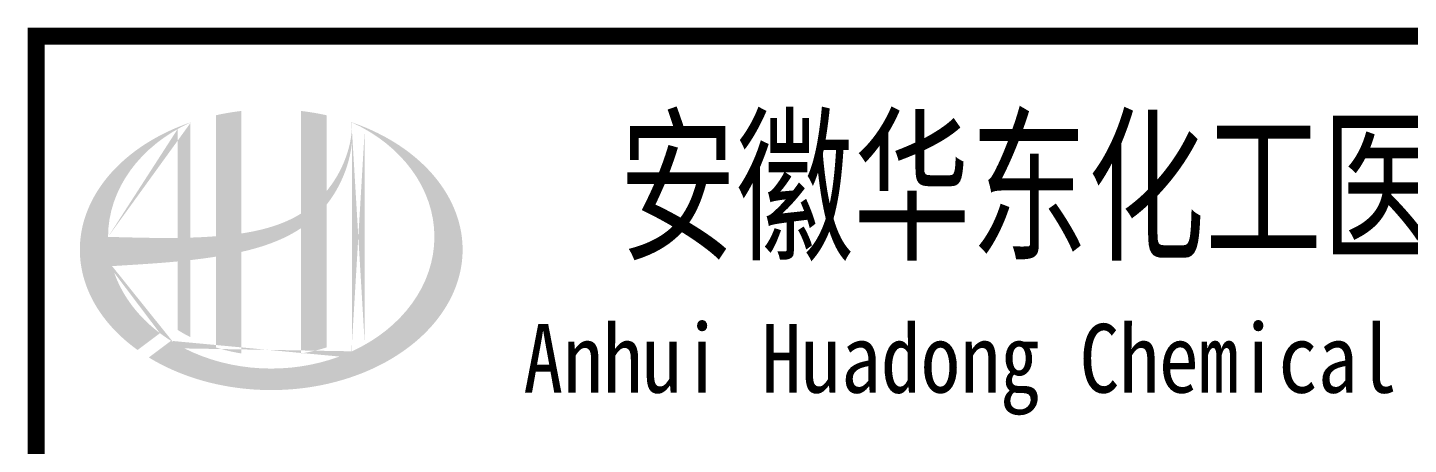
# Model space of a CAD drawing. Extents: x 5279878 to 5976284, y -275259 to -27697.
# Drawn here: x 5679441 to 5685068, y -164695 to -162997 of the extents above; entities that cross this region are included whole.
import ezdxf
from ezdxf.enums import TextEntityAlignment as Align

# ---------------------------------------------------------------- set-up
doc = ezdxf.new("R2010")
doc.units = 0
doc.header["$LTSCALE"] = 1000
doc.header["$MEASUREMENT"] = 0
doc.layers.get('0').update_dxf_attribs({"linetype": 'CONTINUOUS'})
doc.styles.add('ECEC_TQ_S', font='')
doc.styles.get('ECEC_TQ_S').set_extended_font_data('SimSun')

msp = doc.modelspace()

# ---------------------------------------------------------------- hatches: boundary and pattern name
h = msp.add_hatch(color=256)
edge = h.paths.add_edge_path()
edge.add_spline(control_points=[(5680312.6, -163910.4), (5680318.7, -163909), (5680324.8, -163907.6), (5680373.9, -163895.7), (5680416.4, -163882.7), (5680491.4, -163851.6), (5680524.4, -163834.6), (5680555.2, -163814)], knot_values=[61.629012, 61.629012, 61.629012, 61.629012, 63.330431, 63.330431, 75.353634, 75.353634, 85.398649, 85.398649, 85.398649, 85.398649], degree=3, periodic=0)
edge.add_line((5680555.2, -163814), (5680555.2, -164324.3))
edge.add_spline(control_points=[(5680555.2, -164324.3), (5680572.4, -164321.5), (5680589.4, -164318.2), (5680624.1, -164310.1), (5680641.9, -164305.3), (5680659.2, -164299.8)], knot_values=[4.908456, 4.908456, 4.908456, 4.908456, 4.992821, 4.992821, 5.083034, 5.083034, 5.083034, 5.083034], degree=3, periodic=0)
edge.add_line((5680659.2, -164299.8), (5680659.2, -163718.4))
edge.add_spline(control_points=[(5680659.2, -163718.4), (5680667.9, -163707.5), (5680676.1, -163696.1), (5680702.2, -163656.5), (5680717.8, -163626.5), (5680747.1, -163553.7), (5680758.3, -163509.9), (5680763, -163464.6), (5680763.1, -163463.3), (5680763.2, -163462.1)], knot_values=[97.991744, 97.991744, 97.991744, 97.991744, 101.64219, 101.64219, 110.337975, 110.337975, 121.934322, 121.934322, 122.270691, 122.270691, 122.270691, 122.270691], degree=3, periodic=0)
edge.add_line((5680763.2, -163462.1), (5680763.2, -163391.6))
edge.add_spline(control_points=[(5680763.2, -163391.6), (5680763.1, -163399.3), (5680762.8, -163407), (5680762.2, -163414.7)], knot_values=[126.194075, 126.194075, 126.194075, 126.194075, 128.396762, 128.396762, 128.396762, 128.396762], degree=3, periodic=0)
edge.add_spline(control_points=[(5680762.2, -163414.7), (5680761.8, -163420.9), (5680761.1, -163427.1), (5680760.4, -163433.3)], knot_values=[124.417049, 124.417049, 124.417049, 124.417049, 126.194075, 126.194075, 126.194075, 126.194075], degree=3, periodic=0)
edge.add_spline(control_points=[(5680760.4, -163433.3), (5680759.2, -163442.4), (5680757.7, -163451.5), (5680756, -163460.6)], knot_values=[121.80529, 121.80529, 121.80529, 121.80529, 124.417049, 124.417049, 124.417049, 124.417049], degree=3, periodic=0)
edge.add_spline(control_points=[(5680756, -163460.6), (5680753.6, -163472.8), (5680750.6, -163484.9), (5680747.2, -163496.9)], knot_values=[118.31574, 118.31574, 118.31574, 118.31574, 121.80529, 121.80529, 121.80529, 121.80529], degree=3, periodic=0)
edge.add_spline(control_points=[(5680747.2, -163496.9), (5680743.6, -163509), (5680739.6, -163521.1), (5680735, -163532.9)], knot_values=[114.795988, 114.795988, 114.795988, 114.795988, 118.31574, 118.31574, 118.31574, 118.31574], degree=3, periodic=0)
edge.add_spline(control_points=[(5680735, -163532.9), (5680730.6, -163544.6), (5680725.6, -163556.1), (5680720.2, -163567.5)], knot_values=[111.329641, 111.329641, 111.329641, 111.329641, 114.795988, 114.795988, 114.795988, 114.795988], degree=3, periodic=0)
edge.add_spline(control_points=[(5680720.2, -163567.5), (5680714.6, -163579), (5680708.6, -163590.4), (5680702.2, -163601.5)], knot_values=[107.79529, 107.79529, 107.79529, 107.79529, 111.329641, 111.329641, 111.329641, 111.329641], degree=3, periodic=0)
edge.add_spline(control_points=[(5680702.2, -163601.5), (5680695.9, -163612.3), (5680689.1, -163622.8), (5680682, -163633.1)], knot_values=[104.343579, 104.343579, 104.343579, 104.343579, 107.79529, 107.79529, 107.79529, 107.79529], degree=3, periodic=0)
edge.add_spline(control_points=[(5680682, -163633.1), (5680674.8, -163643.5), (5680667.2, -163653.5), (5680659.2, -163663.2)], knot_values=[100.8507, 100.8507, 100.8507, 100.8507, 104.343579, 104.343579, 104.343579, 104.343579], degree=3, periodic=0)
edge.add_line((5680659.2, -163663.2), (5680659.2, -163354))
edge.add_spline(control_points=[(5680659.2, -163354), (5680625.2, -163346.4), (5680590.4, -163340.5), (5680555.2, -163336.4)], knot_values=[4.423999, 4.423999, 4.423999, 4.423999, 4.558741, 4.558741, 4.558741, 4.558741], degree=3, periodic=0)
edge.add_line((5680555.2, -163336.4), (5680555.2, -163754.6))
edge.add_spline(control_points=[(5680555.2, -163754.6), (5680483.3, -163799.1), (5680399.1, -163822.3), (5680312.6, -163835.4)], knot_values=[63.246215, 63.246215, 63.246215, 63.246215, 87.689124, 87.689124, 87.689124, 87.689124], degree=3, periodic=0)
edge.add_line((5680312.6, -163835.4), (5680312.6, -163336.4))
edge.add_spline(control_points=[(5680312.6, -163336.4), (5680277.4, -163340.5), (5680242.6, -163346.4), (5680208.6, -163354)], knot_values=[4.866038, 4.866038, 4.866038, 4.866038, 5.000777, 5.000777, 5.000777, 5.000777], degree=3, periodic=0)
edge.add_line((5680208.6, -163354), (5680208.6, -163846.8))
edge.add_spline(control_points=[(5680208.6, -163846.8), (5680206.9, -163846.9), (5680171.9, -163849.6), (5680137.3, -163851.3), (5680104.6, -163852.3)], knot_values=[43.657356, 43.657356, 43.657356, 43.657356, 44.134253, 53.497092, 53.497092, 53.497092, 53.497092], degree=3, periodic=0)
edge.add_line((5680104.6, -163852.3), (5680104.6, -163383.2))
edge.add_spline(control_points=[(5680104.6, -163383.2), (5680087.5, -163389.1), (5680070.8, -163395.4), (5680054.4, -163402.1)], knot_values=[5.14157, 5.14157, 5.14157, 5.14157, 5.212921, 5.212921, 5.212921, 5.212921], degree=3, periodic=0)
edge.add_spline(control_points=[(5680054.4, -163402.1), (5680047.5, -163404.9), (5680040.6, -163407.8), (5680008.4, -163422), (5679983.8, -163434.3), (5679960.4, -163447.5)], knot_values=[5.212921, 5.212921, 5.212921, 5.212921, 5.24296, 5.24296, 5.355623, 5.355623, 5.355623, 5.355623], degree=3, periodic=0)
edge.add_spline(control_points=[(5679960.4, -163447.5), (5679945.5, -163455.8), (5679931, -163464.6), (5679917, -163473.7)], knot_values=[5.355623, 5.355623, 5.355623, 5.355623, 5.426974, 5.426974, 5.426974, 5.426974], degree=3, periodic=0)
edge.add_spline(control_points=[(5679917, -163473.7), (5679909.6, -163478.5), (5679902.4, -163483.4), (5679888.9, -163492.9), (5679882.6, -163497.4), (5679876.5, -163502)], knot_values=[5.426974, 5.426974, 5.426974, 5.426974, 5.464765, 5.464765, 5.498325, 5.498325, 5.498325, 5.498325], degree=3, periodic=0)
edge.add_spline(control_points=[(5679876.5, -163502), (5679850.4, -163521.6), (5679826.3, -163542.5), (5679804.5, -163564.4)], knot_values=[5.498325, 5.498325, 5.498325, 5.498325, 5.641027, 5.641027, 5.641027, 5.641027], degree=3, periodic=0)
edge.add_spline(control_points=[(5679804.5, -163564.4), (5679797.5, -163571.4), (5679790.7, -163578.5), (5679770.2, -163601.1), (5679757.4, -163617), (5679745.6, -163633.2)], knot_values=[5.641027, 5.641027, 5.641027, 5.641027, 5.686569, 5.686569, 5.783729, 5.783729, 5.783729, 5.783729], degree=3, periodic=0)
edge.add_spline(control_points=[(5679745.6, -163633.2), (5679730.5, -163653.9), (5679717.2, -163675.3), (5679704, -163700.3), (5679702.4, -163703.5), (5679700.9, -163706.6)], knot_values=[5.783729, 5.783729, 5.783729, 5.783729, 5.908374, 5.908374, 5.92643, 5.92643, 5.92643, 5.92643], degree=3, periodic=0)
edge.add_spline(control_points=[(5679700.9, -163706.6), (5679688.4, -163731.8), (5679678.4, -163757.4), (5679670.8, -163783.4)], knot_values=[5.92643, 5.92643, 5.92643, 5.92643, 6.069132, 6.069132, 6.069132, 6.069132], degree=3, periodic=0)
edge.add_spline(control_points=[(5679670.8, -163783.4), (5679667.6, -163794.5), (5679664.9, -163805.6), (5679659.5, -163831.8), (5679657.2, -163846.8), (5679655.8, -163861.9)], knot_values=[6.069132, 6.069132, 6.069132, 6.069132, 6.130179, 6.130179, 6.211834, 6.211834, 6.211834, 6.211834], degree=3, periodic=0)
edge.add_spline(control_points=[(5679655.8, -163861.9), (5679654.5, -163875), (5679653.9, -163888.2), (5679653.9, -163901.4)], knot_values=[6.211834, 6.211834, 6.211834, 6.211834, 6.283185, 6.283185, 6.283185, 6.283185], degree=3, periodic=0)
edge.add_spline(control_points=[(5679653.9, -163901.4), (5679653.9, -163910.8), (5679654.2, -163920.1), (5679654.8, -163929.4)], knot_values=[6.283185, 6.283185, 6.283185, 6.283185, 6.333655, 6.333655, 6.333655, 6.333655], degree=3, periodic=0)
edge.add_spline(control_points=[(5679654.8, -163929.4), (5679656.1, -163948.1), (5679658.6, -163966.7), (5679662.4, -163985.2)], knot_values=[6.333655, 6.333655, 6.333655, 6.333655, 6.434594, 6.434594, 6.434594, 6.434594], degree=3, periodic=0)
edge.add_spline(control_points=[(5679662.4, -163985.2), (5679662.6, -163986.4), (5679662.9, -163987.6), (5679666.8, -164006.1), (5679671.6, -164023.3), (5679677.4, -164040.3)], knot_values=[6.434594, 6.434594, 6.434594, 6.434594, 6.441278, 6.441278, 6.535532, 6.535532, 6.535532, 6.535532], degree=3, periodic=0)
edge.add_spline(control_points=[(5679677.4, -164040.3), (5679683.7, -164058.6), (5679691.2, -164076.6), (5679699.9, -164094.4)], knot_values=[6.535532, 6.535532, 6.535532, 6.535532, 6.636471, 6.636471, 6.636471, 6.636471], degree=3, periodic=0)
edge.add_spline(control_points=[(5679699.9, -164094.4), (5679702.1, -164098.9), (5679704.4, -164103.3), (5679713.8, -164121), (5679721.5, -164134), (5679729.8, -164146.8)], knot_values=[6.636471, 6.636471, 6.636471, 6.636471, 6.661894, 6.661894, 6.73741, 6.73741, 6.73741, 6.73741], degree=3, periodic=0)
edge.add_spline(control_points=[(5679729.8, -164146.8), (5679741, -164164), (5679753.4, -164180.8), (5679766.9, -164197.2)], knot_values=[6.73741, 6.73741, 6.73741, 6.73741, 6.838349, 6.838349, 6.838349, 6.838349], degree=3, periodic=0)
edge.add_spline(control_points=[(5679766.9, -164197.2), (5679772.8, -164204.3), (5679779, -164211.4), (5679793.5, -164227.4), (5679802.1, -164236.2), (5679810.9, -164244.8)], knot_values=[6.838349, 6.838349, 6.838349, 6.838349, 6.88251, 6.88251, 6.939288, 6.939288, 6.939288, 6.939288], degree=3, periodic=0)
edge.add_spline(control_points=[(5679810.9, -164244.8), (5679826.7, -164260.2), (5679843.6, -164275), (5679861.5, -164289.2)], knot_values=[6.939288, 6.939288, 6.939288, 6.939288, 7.040227, 7.040227, 7.040227, 7.040227], degree=3, periodic=0)
edge.add_spline(control_points=[(5679861.5, -164289.2), (5679870.4, -164296.3), (5679879.6, -164303.3), (5679889.1, -164310.1)], knot_values=[7.040227, 7.040227, 7.040227, 7.040227, 7.090696, 7.090696, 7.090696, 7.090696], degree=3, periodic=0)
edge.add_line((5679889.1, -164310.1), (5679980.2, -164241.7))
edge.add_ellipse((5680433.9, -163849.4), major_axis=(665, 0), ratio=0.806676, start_angle=192.819, end_angle=226.9853, ccw=False)
edge.add_spline(control_points=[(5679785.4, -163968.5), (5679809.5, -163967), (5679833.6, -163965.5), (5679922.2, -163960), (5679987.1, -163955.7), (5680052.6, -163949.4)], knot_values=[11.398263, 11.398263, 11.398263, 11.398263, 18.40729, 18.40729, 37.18094, 37.18094, 37.18094, 37.18094], degree=3, periodic=0)
edge.add_line((5680052.6, -163949.4), (5680052.6, -164228.4))
edge.add_spline(control_points=[(5680052.6, -164228.4), (5680056.1, -164230.7), (5680059.7, -164232.9), (5680076.7, -164243.1), (5680090.4, -164250.6), (5680104.6, -164257.8)], knot_values=[4.049945, 4.049945, 4.049945, 4.049945, 4.072021, 4.072021, 4.153257, 4.153257, 4.153257, 4.153257], degree=3, periodic=0)
edge.add_line((5680104.6, -164257.8), (5680104.6, -163943.9))
edge.add_spline(control_points=[(5680104.6, -163943.9), (5680136.8, -163940.2), (5680169.1, -163936), (5680204, -163930.6), (5680206.3, -163930.3), (5680208.6, -163929.9)], knot_values=[42.135009, 42.135009, 42.135009, 42.135009, 51.307228, 51.307228, 51.948574, 51.948574, 51.948574, 51.948574], degree=3, periodic=0)
edge.add_line((5680208.6, -163929.9), (5680208.6, -164299.8))
edge.add_spline(control_points=[(5680208.6, -164299.8), (5680242.2, -164310.4), (5680277, -164318.6), (5680312.6, -164324.3)], knot_values=[4.34174, 4.34174, 4.34174, 4.34174, 4.516316, 4.516316, 4.516316, 4.516316], degree=3, periodic=0)
edge.add_line((5680312.6, -164324.3), (5680312.6, -163910.4))
edge = h.paths.add_edge_path(flags=16)
edge.add_ellipse((5680433.9, -163849.4), major_axis=(665, 0), ratio=0.806676, start_angle=124.9875, end_angle=179.999, ccw=False)
edge.add_line((5680052.6, -163409.9), (5680052.6, -163853.5))
edge.add_spline(control_points=[(5680052.6, -163853.5), (5679957.2, -163854.8), (5679863.2, -163851.8), (5679768.9, -163849.4)], knot_values=[11.27373, 11.27373, 11.27373, 11.27373, 38.687513, 38.687513, 38.687513, 38.687513], degree=3, periodic=0)
edge = h.paths.add_edge_path()
edge.add_spline(control_points=[(5679935.1, -164340.6), (5679966.1, -164359.6), (5679999.2, -164376.8), (5680083.9, -164414.1), (5680137.2, -164431.9), (5680247.9, -164458.5), (5680305.3, -164467.2), (5680421.5, -164475), (5680480.2, -164474), (5680595.7, -164462.6), (5680652.6, -164452), (5680761.6, -164422), (5680813.8, -164402.4), (5680910.7, -164355.6), (5680955.4, -164328.2), (5681035.4, -164267.3), (5681070.6, -164233.7), (5681129.9, -164162.2), (5681154, -164124.3), (5681190.4, -164046.2), (5681202.7, -164006), (5681215.2, -163924.8), (5681215.5, -163883.8), (5681204.1, -163802.3), (5681192.2, -163761.8), (5681156.6, -163683.1), (5681132.9, -163644.9), (5681074, -163572.7), (5681039, -163538.8), (5680959.2, -163477.1), (5680914.4, -163449.4), (5680833.2, -163409.7), (5680798.9, -163395.4), (5680763.2, -163383.2)], knot_values=[0.886421, 0.886421, 0.886421, 0.886421, 1.040557, 1.040557, 1.261172, 1.261172, 1.481788, 1.481788, 1.702404, 1.702404, 1.92302, 1.92302, 2.143636, 2.143636, 2.364252, 2.364252, 2.584868, 2.584868, 2.805484, 2.805484, 3.026099, 3.026099, 3.246715, 3.246715, 3.46852, 3.46852, 3.690325, 3.690325, 3.91213, 3.91213, 4.133935, 4.133935, 4.283209, 4.283209, 4.283209, 4.283209], degree=3, periodic=0)
edge.add_line((5680763.2, -163383.2), (5680763.2, -163383.3))
edge.add_spline(control_points=[(5680763.2, -163383.4), (5680763.3, -163386.1), (5680763.3, -163388.9), (5680763.2, -163391.6)], knot_values=[128.396762, 128.396762, 128.396762, 128.396762, 129.192193, 129.192193, 129.192193, 129.192193], degree=3, periodic=0)
edge.add_line((5680763.2, -163391.6), (5680763.2, -164315.5))
edge.add_ellipse((5680433.9, -163849.4), major_axis=(665, 0), ratio=0.806676, start_angle=232.1054, end_angle=299.6833, ccw=False)
edge.add_line((5680025.4, -164272.8), (5679935.1, -164340.6))
edge = h.paths.add_edge_path(flags=16)
edge.add_ellipse((5680433.9, -163849.4), major_axis=(665, 0), ratio=0.806676, start_angle=304.9875, end_angle=415.0121, ccw=False)
edge.add_line((5680815.2, -164288.9), (5680815.2, -163409.9))
h = msp.add_hatch(color=256)
edge = h.paths.add_edge_path()
edge.add_spline(control_points=[(5680312.6, -163910.4), (5680318.7, -163909), (5680324.8, -163907.6), (5680373.9, -163895.7), (5680416.4, -163882.7), (5680491.4, -163851.6), (5680524.4, -163834.6), (5680555.2, -163814)], knot_values=[61.629012, 61.629012, 61.629012, 61.629012, 63.330431, 63.330431, 75.353634, 75.353634, 85.398649, 85.398649, 85.398649, 85.398649], degree=3, periodic=0)
edge.add_line((5680555.2, -163814), (5680555.2, -164324.3))
edge.add_spline(control_points=[(5680555.2, -164324.3), (5680572.4, -164321.5), (5680589.4, -164318.2), (5680624.1, -164310.1), (5680641.9, -164305.3), (5680659.2, -164299.8)], knot_values=[4.908456, 4.908456, 4.908456, 4.908456, 4.992821, 4.992821, 5.083034, 5.083034, 5.083034, 5.083034], degree=3, periodic=0)
edge.add_line((5680659.2, -164299.8), (5680659.2, -163718.4))
edge.add_spline(control_points=[(5680659.2, -163718.4), (5680667.9, -163707.5), (5680676.1, -163696.1), (5680702.2, -163656.5), (5680717.8, -163626.5), (5680747.1, -163553.7), (5680758.3, -163509.9), (5680763, -163464.6), (5680763.1, -163463.3), (5680763.2, -163462.1)], knot_values=[97.991744, 97.991744, 97.991744, 97.991744, 101.64219, 101.64219, 110.337975, 110.337975, 121.934322, 121.934322, 122.270691, 122.270691, 122.270691, 122.270691], degree=3, periodic=0)
edge.add_line((5680763.2, -163462.1), (5680763.2, -163391.6))
edge.add_spline(control_points=[(5680763.2, -163391.6), (5680763.1, -163399.3), (5680762.8, -163407), (5680762.2, -163414.7)], knot_values=[126.194075, 126.194075, 126.194075, 126.194075, 128.396762, 128.396762, 128.396762, 128.396762], degree=3, periodic=0)
edge.add_spline(control_points=[(5680762.2, -163414.7), (5680761.8, -163420.9), (5680761.1, -163427.1), (5680760.4, -163433.3)], knot_values=[124.417049, 124.417049, 124.417049, 124.417049, 126.194075, 126.194075, 126.194075, 126.194075], degree=3, periodic=0)
edge.add_spline(control_points=[(5680760.4, -163433.3), (5680759.2, -163442.4), (5680757.7, -163451.5), (5680756, -163460.6)], knot_values=[121.80529, 121.80529, 121.80529, 121.80529, 124.417049, 124.417049, 124.417049, 124.417049], degree=3, periodic=0)
edge.add_spline(control_points=[(5680756, -163460.6), (5680753.6, -163472.8), (5680750.6, -163484.9), (5680747.2, -163496.9)], knot_values=[118.31574, 118.31574, 118.31574, 118.31574, 121.80529, 121.80529, 121.80529, 121.80529], degree=3, periodic=0)
edge.add_spline(control_points=[(5680747.2, -163496.9), (5680743.6, -163509), (5680739.6, -163521.1), (5680735, -163532.9)], knot_values=[114.795988, 114.795988, 114.795988, 114.795988, 118.31574, 118.31574, 118.31574, 118.31574], degree=3, periodic=0)
edge.add_spline(control_points=[(5680735, -163532.9), (5680730.6, -163544.6), (5680725.6, -163556.1), (5680720.2, -163567.5)], knot_values=[111.329641, 111.329641, 111.329641, 111.329641, 114.795988, 114.795988, 114.795988, 114.795988], degree=3, periodic=0)
edge.add_spline(control_points=[(5680720.2, -163567.5), (5680714.6, -163579), (5680708.6, -163590.4), (5680702.2, -163601.5)], knot_values=[107.79529, 107.79529, 107.79529, 107.79529, 111.329641, 111.329641, 111.329641, 111.329641], degree=3, periodic=0)
edge.add_spline(control_points=[(5680702.2, -163601.5), (5680695.9, -163612.3), (5680689.1, -163622.8), (5680682, -163633.1)], knot_values=[104.343579, 104.343579, 104.343579, 104.343579, 107.79529, 107.79529, 107.79529, 107.79529], degree=3, periodic=0)
edge.add_spline(control_points=[(5680682, -163633.1), (5680674.8, -163643.5), (5680667.2, -163653.5), (5680659.2, -163663.2)], knot_values=[100.8507, 100.8507, 100.8507, 100.8507, 104.343579, 104.343579, 104.343579, 104.343579], degree=3, periodic=0)
edge.add_line((5680659.2, -163663.2), (5680659.2, -163354))
edge.add_spline(control_points=[(5680659.2, -163354), (5680625.2, -163346.4), (5680590.4, -163340.5), (5680555.2, -163336.4)], knot_values=[4.423999, 4.423999, 4.423999, 4.423999, 4.558741, 4.558741, 4.558741, 4.558741], degree=3, periodic=0)
edge.add_line((5680555.2, -163336.4), (5680555.2, -163754.6))
edge.add_spline(control_points=[(5680555.2, -163754.6), (5680483.3, -163799.1), (5680399.1, -163822.3), (5680312.6, -163835.4)], knot_values=[63.246215, 63.246215, 63.246215, 63.246215, 87.689124, 87.689124, 87.689124, 87.689124], degree=3, periodic=0)
edge.add_line((5680312.6, -163835.4), (5680312.6, -163336.4))
edge.add_spline(control_points=[(5680312.6, -163336.4), (5680277.4, -163340.5), (5680242.6, -163346.4), (5680208.6, -163354)], knot_values=[4.866038, 4.866038, 4.866038, 4.866038, 5.000777, 5.000777, 5.000777, 5.000777], degree=3, periodic=0)
edge.add_line((5680208.6, -163354), (5680208.6, -163846.8))
edge.add_spline(control_points=[(5680208.6, -163846.8), (5680206.9, -163846.9), (5680171.9, -163849.6), (5680137.3, -163851.3), (5680104.6, -163852.3)], knot_values=[43.657356, 43.657356, 43.657356, 43.657356, 44.134253, 53.497092, 53.497092, 53.497092, 53.497092], degree=3, periodic=0)
edge.add_line((5680104.6, -163852.3), (5680104.6, -163383.2))
edge.add_spline(control_points=[(5680104.6, -163383.2), (5680087.5, -163389.1), (5680070.8, -163395.4), (5680054.4, -163402.1)], knot_values=[5.14157, 5.14157, 5.14157, 5.14157, 5.212921, 5.212921, 5.212921, 5.212921], degree=3, periodic=0)
edge.add_spline(control_points=[(5680054.4, -163402.1), (5680047.5, -163404.9), (5680040.6, -163407.8), (5680008.4, -163422), (5679983.8, -163434.3), (5679960.4, -163447.5)], knot_values=[5.212921, 5.212921, 5.212921, 5.212921, 5.24296, 5.24296, 5.355623, 5.355623, 5.355623, 5.355623], degree=3, periodic=0)
edge.add_spline(control_points=[(5679960.4, -163447.5), (5679945.5, -163455.8), (5679931, -163464.6), (5679917, -163473.7)], knot_values=[5.355623, 5.355623, 5.355623, 5.355623, 5.426974, 5.426974, 5.426974, 5.426974], degree=3, periodic=0)
edge.add_spline(control_points=[(5679917, -163473.7), (5679909.6, -163478.5), (5679902.4, -163483.4), (5679888.9, -163492.9), (5679882.6, -163497.4), (5679876.5, -163502)], knot_values=[5.426974, 5.426974, 5.426974, 5.426974, 5.464765, 5.464765, 5.498325, 5.498325, 5.498325, 5.498325], degree=3, periodic=0)
edge.add_spline(control_points=[(5679876.5, -163502), (5679850.4, -163521.6), (5679826.3, -163542.5), (5679804.5, -163564.4)], knot_values=[5.498325, 5.498325, 5.498325, 5.498325, 5.641027, 5.641027, 5.641027, 5.641027], degree=3, periodic=0)
edge.add_spline(control_points=[(5679804.5, -163564.4), (5679797.5, -163571.4), (5679790.7, -163578.5), (5679770.2, -163601.1), (5679757.4, -163617), (5679745.6, -163633.2)], knot_values=[5.641027, 5.641027, 5.641027, 5.641027, 5.686569, 5.686569, 5.783729, 5.783729, 5.783729, 5.783729], degree=3, periodic=0)
edge.add_spline(control_points=[(5679745.6, -163633.2), (5679730.5, -163653.9), (5679717.2, -163675.3), (5679704, -163700.3), (5679702.4, -163703.5), (5679700.9, -163706.6)], knot_values=[5.783729, 5.783729, 5.783729, 5.783729, 5.908374, 5.908374, 5.92643, 5.92643, 5.92643, 5.92643], degree=3, periodic=0)
edge.add_spline(control_points=[(5679700.9, -163706.6), (5679688.4, -163731.8), (5679678.4, -163757.4), (5679670.8, -163783.4)], knot_values=[5.92643, 5.92643, 5.92643, 5.92643, 6.069132, 6.069132, 6.069132, 6.069132], degree=3, periodic=0)
edge.add_spline(control_points=[(5679670.8, -163783.4), (5679667.6, -163794.5), (5679664.9, -163805.6), (5679659.5, -163831.8), (5679657.2, -163846.8), (5679655.8, -163861.9)], knot_values=[6.069132, 6.069132, 6.069132, 6.069132, 6.130179, 6.130179, 6.211834, 6.211834, 6.211834, 6.211834], degree=3, periodic=0)
edge.add_spline(control_points=[(5679655.8, -163861.9), (5679654.5, -163875), (5679653.9, -163888.2), (5679653.9, -163901.4)], knot_values=[6.211834, 6.211834, 6.211834, 6.211834, 6.283185, 6.283185, 6.283185, 6.283185], degree=3, periodic=0)
edge.add_spline(control_points=[(5679653.9, -163901.4), (5679653.9, -163910.8), (5679654.2, -163920.1), (5679654.8, -163929.4)], knot_values=[6.283185, 6.283185, 6.283185, 6.283185, 6.333655, 6.333655, 6.333655, 6.333655], degree=3, periodic=0)
edge.add_spline(control_points=[(5679654.8, -163929.4), (5679656.1, -163948.1), (5679658.6, -163966.7), (5679662.4, -163985.2)], knot_values=[6.333655, 6.333655, 6.333655, 6.333655, 6.434594, 6.434594, 6.434594, 6.434594], degree=3, periodic=0)
edge.add_spline(control_points=[(5679662.4, -163985.2), (5679662.6, -163986.4), (5679662.9, -163987.6), (5679666.8, -164006.1), (5679671.6, -164023.3), (5679677.4, -164040.3)], knot_values=[6.434594, 6.434594, 6.434594, 6.434594, 6.441278, 6.441278, 6.535532, 6.535532, 6.535532, 6.535532], degree=3, periodic=0)
edge.add_spline(control_points=[(5679677.4, -164040.3), (5679683.7, -164058.6), (5679691.2, -164076.6), (5679699.9, -164094.4)], knot_values=[6.535532, 6.535532, 6.535532, 6.535532, 6.636471, 6.636471, 6.636471, 6.636471], degree=3, periodic=0)
edge.add_spline(control_points=[(5679699.9, -164094.4), (5679702.1, -164098.9), (5679704.4, -164103.3), (5679713.8, -164121), (5679721.5, -164134), (5679729.8, -164146.8)], knot_values=[6.636471, 6.636471, 6.636471, 6.636471, 6.661894, 6.661894, 6.73741, 6.73741, 6.73741, 6.73741], degree=3, periodic=0)
edge.add_spline(control_points=[(5679729.8, -164146.8), (5679741, -164164), (5679753.4, -164180.8), (5679766.9, -164197.2)], knot_values=[6.73741, 6.73741, 6.73741, 6.73741, 6.838349, 6.838349, 6.838349, 6.838349], degree=3, periodic=0)
edge.add_spline(control_points=[(5679766.9, -164197.2), (5679772.8, -164204.3), (5679779, -164211.4), (5679793.5, -164227.4), (5679802.1, -164236.2), (5679810.9, -164244.8)], knot_values=[6.838349, 6.838349, 6.838349, 6.838349, 6.88251, 6.88251, 6.939288, 6.939288, 6.939288, 6.939288], degree=3, periodic=0)
edge.add_spline(control_points=[(5679810.9, -164244.8), (5679826.7, -164260.2), (5679843.6, -164275), (5679861.5, -164289.2)], knot_values=[6.939288, 6.939288, 6.939288, 6.939288, 7.040227, 7.040227, 7.040227, 7.040227], degree=3, periodic=0)
edge.add_spline(control_points=[(5679861.5, -164289.2), (5679870.4, -164296.3), (5679879.6, -164303.3), (5679889.1, -164310.1)], knot_values=[7.040227, 7.040227, 7.040227, 7.040227, 7.090696, 7.090696, 7.090696, 7.090696], degree=3, periodic=0)
edge.add_line((5679889.1, -164310.1), (5679980.2, -164241.7))
edge.add_ellipse((5680433.9, -163849.4), major_axis=(665, 0), ratio=0.806676, start_angle=192.819, end_angle=226.9853, ccw=False)
edge.add_spline(control_points=[(5679785.4, -163968.5), (5679809.5, -163967), (5679833.6, -163965.5), (5679922.2, -163960), (5679987.1, -163955.7), (5680052.6, -163949.4)], knot_values=[11.398263, 11.398263, 11.398263, 11.398263, 18.40729, 18.40729, 37.18094, 37.18094, 37.18094, 37.18094], degree=3, periodic=0)
edge.add_line((5680052.6, -163949.4), (5680052.6, -164228.4))
edge.add_spline(control_points=[(5680052.6, -164228.4), (5680056.1, -164230.7), (5680059.7, -164232.9), (5680076.7, -164243.1), (5680090.4, -164250.6), (5680104.6, -164257.8)], knot_values=[4.049945, 4.049945, 4.049945, 4.049945, 4.072021, 4.072021, 4.153257, 4.153257, 4.153257, 4.153257], degree=3, periodic=0)
edge.add_line((5680104.6, -164257.8), (5680104.6, -163943.9))
edge.add_spline(control_points=[(5680104.6, -163943.9), (5680136.8, -163940.2), (5680169.1, -163936), (5680204, -163930.6), (5680206.3, -163930.3), (5680208.6, -163929.9)], knot_values=[42.135009, 42.135009, 42.135009, 42.135009, 51.307228, 51.307228, 51.948574, 51.948574, 51.948574, 51.948574], degree=3, periodic=0)
edge.add_line((5680208.6, -163929.9), (5680208.6, -164299.8))
edge.add_spline(control_points=[(5680208.6, -164299.8), (5680242.2, -164310.4), (5680277, -164318.6), (5680312.6, -164324.3)], knot_values=[4.34174, 4.34174, 4.34174, 4.34174, 4.516316, 4.516316, 4.516316, 4.516316], degree=3, periodic=0)
edge.add_line((5680312.6, -164324.3), (5680312.6, -163910.4))
edge = h.paths.add_edge_path(flags=16)
edge.add_ellipse((5680433.9, -163849.4), major_axis=(665, 0), ratio=0.806676, start_angle=124.9875, end_angle=179.999, ccw=False)
edge.add_line((5680052.6, -163409.9), (5680052.6, -163853.5))
edge.add_spline(control_points=[(5680052.6, -163853.5), (5679957.2, -163854.8), (5679863.2, -163851.8), (5679768.9, -163849.4)], knot_values=[11.27373, 11.27373, 11.27373, 11.27373, 38.687513, 38.687513, 38.687513, 38.687513], degree=3, periodic=0)
edge = h.paths.add_edge_path()
edge.add_spline(control_points=[(5679935.1, -164340.6), (5679966.1, -164359.6), (5679999.2, -164376.8), (5680083.9, -164414.1), (5680137.2, -164431.9), (5680247.9, -164458.5), (5680305.3, -164467.2), (5680421.5, -164475), (5680480.2, -164474), (5680595.7, -164462.6), (5680652.6, -164452), (5680761.6, -164422), (5680813.8, -164402.4), (5680910.7, -164355.6), (5680955.4, -164328.2), (5681035.4, -164267.3), (5681070.6, -164233.7), (5681129.9, -164162.2), (5681154, -164124.3), (5681190.4, -164046.2), (5681202.7, -164006), (5681215.2, -163924.8), (5681215.5, -163883.8), (5681204.1, -163802.3), (5681192.2, -163761.8), (5681156.6, -163683.1), (5681132.9, -163644.9), (5681074, -163572.7), (5681039, -163538.8), (5680959.2, -163477.1), (5680914.4, -163449.4), (5680833.2, -163409.7), (5680798.9, -163395.4), (5680763.2, -163383.2)], knot_values=[0.886421, 0.886421, 0.886421, 0.886421, 1.040557, 1.040557, 1.261172, 1.261172, 1.481788, 1.481788, 1.702404, 1.702404, 1.92302, 1.92302, 2.143636, 2.143636, 2.364252, 2.364252, 2.584868, 2.584868, 2.805484, 2.805484, 3.026099, 3.026099, 3.246715, 3.246715, 3.46852, 3.46852, 3.690325, 3.690325, 3.91213, 3.91213, 4.133935, 4.133935, 4.283209, 4.283209, 4.283209, 4.283209], degree=3, periodic=0)
edge.add_line((5680763.2, -163383.2), (5680763.2, -163383.3))
edge.add_spline(control_points=[(5680763.2, -163383.4), (5680763.3, -163386.1), (5680763.3, -163388.9), (5680763.2, -163391.6)], knot_values=[128.396762, 128.396762, 128.396762, 128.396762, 129.192193, 129.192193, 129.192193, 129.192193], degree=3, periodic=0)
edge.add_line((5680763.2, -163391.6), (5680763.2, -164315.5))
edge.add_ellipse((5680433.9, -163849.4), major_axis=(665, 0), ratio=0.806676, start_angle=232.1054, end_angle=299.6833, ccw=False)
edge.add_line((5680025.4, -164272.8), (5679935.1, -164340.6))
edge = h.paths.add_edge_path(flags=16)
edge.add_ellipse((5680433.9, -163849.4), major_axis=(665, 0), ratio=0.806676, start_angle=304.9875, end_angle=415.0121, ccw=False)
edge.add_line((5680815.2, -164288.9), (5680815.2, -163409.9))

# ---------------------------------------------------------------- linework, layer by layer
msp.add_lwpolyline([(5697476, -163032, 70, 70, 0), (5679476, -163032, 70, 70, 0), (5679476, -169032, 0, 0, 0)], format="xyseb")
at = {"const_width": 70}
msp.add_lwpolyline([(5679476, -163032), (5679476, -169032)], dxfattribs=at)

# ---------------------------------------------------------------- texts
at = {"style": 'ECEC_TQ_S'}
for s, height, width, p in [('安徽华东化工医药工程有限责任公司', 500, 0.7, (5685670.9, -163632)), ('安徽华东化工医药工程有限责任公司', 500, 0.7, (5685670.9, -163632)), ('Anhui Huadong Chemical & Medical Engineering Co.,Ltd', 280, 0.85, (5685670.9, -164382)), ('Anhui Huadong Chemical & Medical Engineering Co.,Ltd', 280, 0.85, (5685670.9, -164382))]:
    msp.add_text(s, height=height, dxfattribs=dict(at, width=width)).set_placement(p, align=Align.MIDDLE)

doc.saveas('drawing.dxf')
